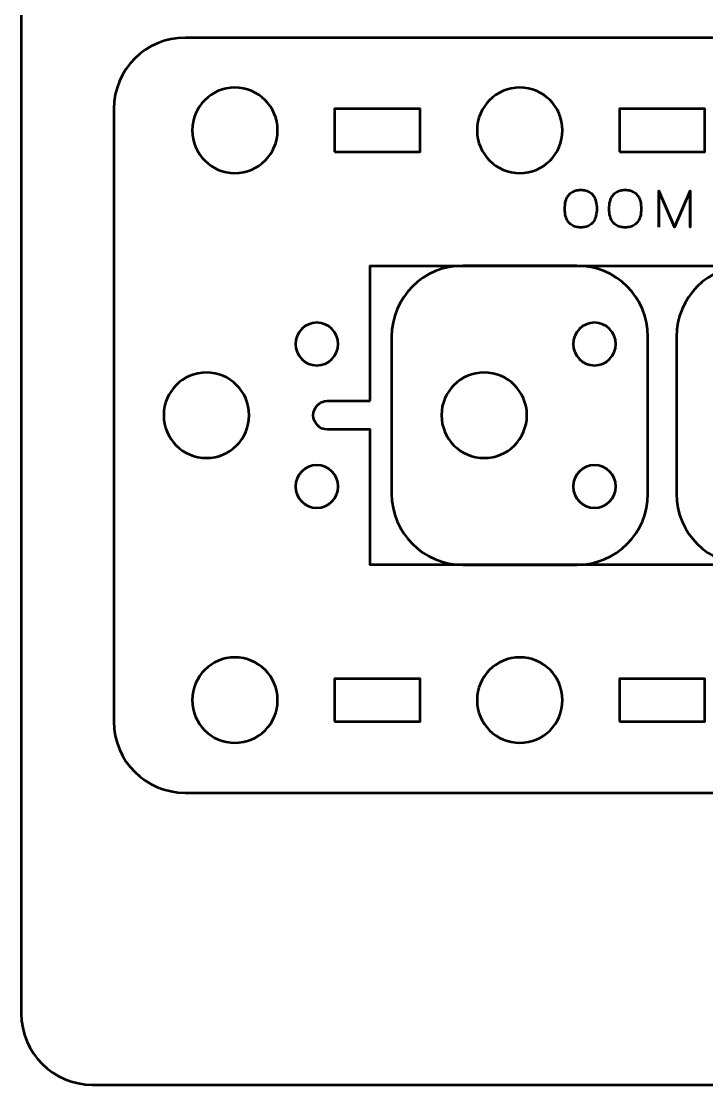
# Model space of a CAD drawing. Header units: centimetres. Extents: x -17.9 to -3.1, y -25.3 to -4.3.
# Drawn here: x -17.9 to -13.09, y -25.35 to -17.88 of the extents above; entities that cross this region are included whole.
import ezdxf

# ---------------------------------------------------------------- set-up
doc = ezdxf.new("R2010")
doc.units = ezdxf.units.CM
doc.header["$MEASUREMENT"] = 0
doc.layers.add('Layer 1', color=7, linetype='Continuous')

msp = doc.modelspace()

# ---------------------------------------------------------------- linework, layer by layer
at = {"layer": 'Layer 1', "color": 7, "lineweight": 53}
msp.add_open_spline([(-17.90003, -24.8499), (-17.90003, -24.8499), (-17.90003, -4.84994), (-17.90003, -4.84994), (-17.90003, -4.84994), (-17.90003, -4.57297), (-17.67694, -4.34998), (-17.39994, -4.34998), (-17.39994, -4.34998), (-17.39994, -4.34998), (-3.60007, -4.34998), (-3.60007, -4.34998), (-3.60007, -4.34998), (-3.32293, -4.34998), (-3.09997, -4.57297), (-3.09997, -4.84994), (-3.09997, -4.84994), (-3.09997, -4.84994), (-3.09997, -24.8499), (-3.09997, -24.8499), (-3.09997, -24.8499), (-3.09997, -25.1269), (-3.32293, -25.34999), (-3.60007, -25.34999), (-3.60007, -25.34999), (-3.60007, -25.34999), (-17.39994, -25.34999), (-17.39994, -25.34999), (-17.39994, -25.34999), (-17.67694, -25.34999), (-17.90003, -25.1269), (-17.90003, -24.8499)], degree=3, knots=[0, 0, 0, 0, 0.125, 0.125, 0.125, 0.125, 0.25, 0.25, 0.25, 0.25, 0.375, 0.375, 0.375, 0.375, 0.5, 0.5, 0.5, 0.5, 0.625, 0.625, 0.625, 0.625, 0.75, 0.75, 0.75, 0.75, 0.875, 0.875, 0.875, 0.875, 1, 1, 1, 1], dxfattribs=at)
at = {"layer": 'Layer 1', "color": 2, "lineweight": 53}
for points, knots in [([(-10.05011, -17.99998), (-9.77311, -17.99998), (-9.55001, -18.22307), (-9.55001, -18.50007), (-9.55001, -18.50007), (-9.55001, -18.50007), (-9.55001, -22.79993), (-9.55001, -22.79993), (-9.55001, -22.79993), (-9.55001, -23.07706), (-9.77311, -23.30002), (-10.05011, -23.30002), (-10.05011, -23.30002), (-12.8167, -23.30002), (-13.98332, -23.30002), (-16.74991, -23.30002), (-16.74991, -23.30002), (-17.02691, -23.30002), (-17.25001, -23.07693), (-17.25001, -22.79993), (-17.25001, -22.79993), (-17.25001, -22.79993), (-17.25001, -18.50007), (-17.25001, -18.50007), (-17.25001, -18.50007), (-17.25001, -18.22294), (-17.02691, -17.99998), (-16.74991, -17.99998), (-16.74991, -17.99998), (-13.98332, -17.99998), (-12.8167, -17.99998), (-10.05011, -17.99998)], [0, 0, 0, 0, 0.125, 0.125, 0.125, 0.125, 0.25, 0.25, 0.25, 0.25, 0.375, 0.375, 0.375, 0.375, 0.5, 0.5, 0.5, 0.5, 0.625, 0.625, 0.625, 0.625, 0.75, 0.75, 0.75, 0.75, 0.875, 0.875, 0.875, 0.875, 1, 1, 1, 1]), ([(-15.45001, -20.55002), (-15.45001, -20.55002), (-15.75006, -20.55002), (-15.75006, -20.55002), (-15.75006, -20.55002), (-15.80527, -20.55002), (-15.85006, -20.59481), (-15.85006, -20.65002), (-15.85006, -20.65002), (-15.85006, -20.70523), (-15.80527, -20.75002), (-15.75006, -20.75002), (-15.75006, -20.75002), (-15.75006, -20.75002), (-15.45001, -20.75002), (-15.45001, -20.75002), (-15.45001, -20.75002), (-15.45001, -20.75002), (-15.45001, -21.69999), (-15.45001, -21.69999), (-15.45001, -21.69999), (-15.45001, -21.69999), (-11.35001, -21.7), (-11.35001, -21.7), (-11.35001, -21.7), (-11.35001, -21.7), (-11.35001, -20.74998), (-11.35001, -20.74998), (-11.35001, -20.74998), (-11.35001, -20.74998), (-11.04996, -20.74998), (-11.04996, -20.74998), (-11.04996, -20.74998), (-10.99475, -20.74998), (-10.94996, -20.70519), (-10.94996, -20.64998), (-10.94996, -20.64998), (-10.94996, -20.59477), (-10.99475, -20.54998), (-11.04996, -20.54998), (-11.04996, -20.54998), (-11.04996, -20.54998), (-11.35001, -20.54998), (-11.35001, -20.54998), (-11.35001, -20.54998), (-11.35001, -20.54998), (-11.35001, -19.60001), (-11.35001, -19.60001), (-11.35001, -19.60001), (-11.35001, -19.60001), (-15.45001, -19.6), (-15.45001, -19.6), (-15.45001, -19.6), (-15.45001, -19.6), (-15.45001, -20.55002), (-15.45001, -20.55002)], [0, 0, 0, 0, 0.0714286, 0.0714286, 0.0714286, 0.0714286, 0.1428571, 0.1428571, 0.1428571, 0.1428571, 0.2142857, 0.2142857, 0.2142857, 0.2142857, 0.2857143, 0.2857143, 0.2857143, 0.2857143, 0.3571429, 0.3571429, 0.3571429, 0.3571429, 0.4285714, 0.4285714, 0.4285714, 0.4285714, 0.5, 0.5, 0.5, 0.5, 0.5714286, 0.5714286, 0.5714286, 0.5714286, 0.6428571, 0.6428571, 0.6428571, 0.6428571, 0.7142857, 0.7142857, 0.7142857, 0.7142857, 0.7857143, 0.7857143, 0.7857143, 0.7857143, 0.8571429, 0.8571429, 0.8571429, 0.8571429, 0.9285714, 0.9285714, 0.9285714, 0.9285714, 1, 1, 1, 1]), ([(-14.00011, -19.59998), (-13.72311, -19.59998), (-13.50001, -19.82307), (-13.50001, -20.10007), (-13.50001, -20.10007), (-13.50001, -20.10007), (-13.50001, -21.19993), (-13.50001, -21.19993), (-13.50001, -21.19993), (-13.50001, -21.47706), (-13.72311, -21.70002), (-14.00011, -21.70002), (-14.00011, -21.70002), (-14.00011, -21.70002), (-14.79991, -21.70002), (-14.79991, -21.70002), (-14.79991, -21.70002), (-15.07691, -21.70002), (-15.30001, -21.47693), (-15.30001, -21.19993), (-15.30001, -21.19993), (-15.30001, -21.19993), (-15.30001, -20.10007), (-15.30001, -20.10007), (-15.30001, -20.10007), (-15.30001, -19.82294), (-15.07691, -19.59998), (-14.79991, -19.59998), (-14.79991, -19.59998), (-14.79991, -19.59998), (-14.00011, -19.59998), (-14.00011, -19.59998)], [0, 0, 0, 0, 0.125, 0.125, 0.125, 0.125, 0.25, 0.25, 0.25, 0.25, 0.375, 0.375, 0.375, 0.375, 0.5, 0.5, 0.5, 0.5, 0.625, 0.625, 0.625, 0.625, 0.75, 0.75, 0.75, 0.75, 0.875, 0.875, 0.875, 0.875, 1, 1, 1, 1]), ([(-12.79991, -21.70002), (-13.07691, -21.70002), (-13.30001, -21.47693), (-13.30001, -21.19993), (-13.30001, -21.19993), (-13.30001, -21.19993), (-13.30001, -20.10007), (-13.30001, -20.10007), (-13.30001, -20.10007), (-13.30001, -19.82294), (-13.07691, -19.59998), (-12.79991, -19.59998), (-12.79991, -19.59998), (-12.79991, -19.59998), (-12.00011, -19.59998), (-12.00011, -19.59998), (-12.00011, -19.59998), (-11.72311, -19.59998), (-11.50001, -19.82307), (-11.50001, -20.10007), (-11.50001, -20.10007), (-11.50001, -20.10007), (-11.50001, -21.19993), (-11.50001, -21.19993), (-11.50001, -21.19993), (-11.50001, -21.47706), (-11.72311, -21.70002), (-12.00011, -21.70002), (-12.00011, -21.70002), (-12.00011, -21.70002), (-12.79991, -21.70002), (-12.79991, -21.70002)], [0, 0, 0, 0, 0.125, 0.125, 0.125, 0.125, 0.25, 0.25, 0.25, 0.25, 0.375, 0.375, 0.375, 0.375, 0.5, 0.5, 0.5, 0.5, 0.625, 0.625, 0.625, 0.625, 0.75, 0.75, 0.75, 0.75, 0.875, 0.875, 0.875, 0.875, 1, 1, 1, 1])]:
    msp.add_open_spline(points, degree=3, knots=knots, dxfattribs=at)
at = {"layer": 'Layer 1', "lineweight": 53}
for points in [[(-16.39998, -18.35001), (-16.23421, -18.35001), (-16.09998, -18.48433), (-16.09998, -18.65), (-16.09998, -18.65), (-16.09998, -18.81563), (-16.23421, -18.95), (-16.39998, -18.95), (-16.39998, -18.95), (-16.56564, -18.95), (-16.69998, -18.81563), (-16.69998, -18.65), (-16.69998, -18.65), (-16.69998, -18.48433), (-16.56564, -18.35001), (-16.39998, -18.35001)], [(-14.39992, -18.35001), (-14.23429, -18.35001), (-14.09991, -18.48433), (-14.09991, -18.65), (-14.09991, -18.65), (-14.09991, -18.81563), (-14.23429, -18.95), (-14.39992, -18.95), (-14.39992, -18.95), (-14.56569, -18.95), (-14.69992, -18.81563), (-14.69992, -18.65), (-14.69992, -18.65), (-14.69992, -18.48433), (-14.56569, -18.35001), (-14.39992, -18.35001)], [(-15.69996, -18.80007), (-15.69996, -18.80007), (-15.69996, -18.50007), (-15.69996, -18.50007), (-15.69996, -18.50007), (-15.69996, -18.50007), (-15.09997, -18.50007), (-15.09997, -18.50007), (-15.09997, -18.50007), (-15.09997, -18.50007), (-15.09997, -18.80007), (-15.09997, -18.80007), (-15.09997, -18.80007), (-15.09997, -18.80007), (-15.69996, -18.80007), (-15.69996, -18.80007)], [(-13.69996, -18.80007), (-13.69996, -18.80007), (-13.69996, -18.50007), (-13.69996, -18.50007), (-13.69996, -18.50007), (-13.69996, -18.50007), (-13.09997, -18.50007), (-13.09997, -18.50007), (-13.09997, -18.50007), (-13.09997, -18.50007), (-13.09997, -18.80007), (-13.09997, -18.80007), (-13.09997, -18.80007), (-13.09997, -18.80007), (-13.69996, -18.80007), (-13.69996, -18.80007)], [(-16.59998, -20.35001), (-16.43421, -20.35001), (-16.29998, -20.48433), (-16.29998, -20.65), (-16.29998, -20.65), (-16.29998, -20.81563), (-16.43421, -20.95), (-16.59998, -20.95), (-16.59998, -20.95), (-16.76564, -20.95), (-16.89998, -20.81563), (-16.89998, -20.65), (-16.89998, -20.65), (-16.89998, -20.48433), (-16.76564, -20.35001), (-16.59998, -20.35001)], [(-14.64998, -20.35001), (-14.48421, -20.35001), (-14.34998, -20.48433), (-14.34998, -20.65), (-14.34998, -20.65), (-14.34998, -20.81563), (-14.48421, -20.95), (-14.64998, -20.95), (-14.64998, -20.95), (-14.81564, -20.95), (-14.94998, -20.81563), (-14.94998, -20.65), (-14.94998, -20.65), (-14.94998, -20.48433), (-14.81564, -20.35001), (-14.64998, -20.35001)], [(-16.39998, -22.34999), (-16.23421, -22.34999), (-16.09998, -22.48422), (-16.09998, -22.65), (-16.09998, -22.65), (-16.09998, -22.81566), (-16.23421, -22.95), (-16.39998, -22.95), (-16.39998, -22.95), (-16.56564, -22.95), (-16.69998, -22.81566), (-16.69998, -22.65), (-16.69998, -22.65), (-16.69998, -22.48422), (-16.56564, -22.34999), (-16.39998, -22.34999)], [(-14.39992, -22.34999), (-14.23429, -22.34999), (-14.09991, -22.48422), (-14.09991, -22.65), (-14.09991, -22.65), (-14.09991, -22.81566), (-14.23429, -22.95), (-14.39992, -22.95), (-14.39992, -22.95), (-14.56569, -22.95), (-14.69992, -22.81566), (-14.69992, -22.65), (-14.69992, -22.65), (-14.69992, -22.48422), (-14.56569, -22.34999), (-14.39992, -22.34999)], [(-15.69996, -22.79993), (-15.69996, -22.79993), (-15.69996, -22.49992), (-15.69996, -22.49992), (-15.69996, -22.49992), (-15.69996, -22.49992), (-15.09997, -22.49992), (-15.09997, -22.49992), (-15.09997, -22.49992), (-15.09997, -22.49992), (-15.09997, -22.79993), (-15.09997, -22.79993), (-15.09997, -22.79993), (-15.09997, -22.79993), (-15.69996, -22.79993), (-15.69996, -22.79993)], [(-13.69996, -22.80007), (-13.69996, -22.80007), (-13.69996, -22.50007), (-13.69996, -22.50007), (-13.69996, -22.50007), (-13.69996, -22.50007), (-13.09997, -22.50007), (-13.09997, -22.50007), (-13.09997, -22.50007), (-13.09997, -22.50007), (-13.09997, -22.80007), (-13.09997, -22.80007), (-13.09997, -22.80007), (-13.09997, -22.80007), (-13.69996, -22.80007), (-13.69996, -22.80007)]]:
    msp.add_open_spline(points, degree=3, knots=[0, 0, 0, 0, 0.25, 0.25, 0.25, 0.25, 0.5, 0.5, 0.5, 0.5, 0.75, 0.75, 0.75, 0.75, 1, 1, 1, 1], dxfattribs=at)
at = {"layer": 'Layer 1', "color": 30, "lineweight": 53}
for points, knots in [([(-13.97156, -19.3316), (-13.95915, -19.33166), (-13.94739, -19.33019), (-13.93616, -19.3273), (-13.93616, -19.3273), (-13.92499, -19.32436), (-13.91476, -19.31978), (-13.90541, -19.31343), (-13.90541, -19.31343), (-13.89606, -19.30714), (-13.88795, -19.29885), (-13.88107, -19.28862), (-13.88107, -19.28862), (-13.87419, -19.27839), (-13.8689, -19.26598), (-13.86513, -19.2514), (-13.86513, -19.2514), (-13.86131, -19.23682), (-13.85943, -19.21982), (-13.85937, -19.20036), (-13.85937, -19.20036), (-13.85943, -19.1809), (-13.86131, -19.16391), (-13.86513, -19.14927), (-13.86513, -19.14927), (-13.8689, -19.13463), (-13.87419, -19.12216), (-13.88107, -19.11187), (-13.88107, -19.11187), (-13.88795, -19.10158), (-13.89606, -19.09323), (-13.90541, -19.08683), (-13.90541, -19.08683), (-13.91476, -19.08042), (-13.92499, -19.07577), (-13.93616, -19.07277), (-13.93616, -19.07277), (-13.94739, -19.06983), (-13.95915, -19.06836), (-13.97156, -19.06842), (-13.97156, -19.06842), (-13.98396, -19.06836), (-13.99572, -19.06983), (-14.00695, -19.07277), (-14.00695, -19.07277), (-14.01812, -19.07577), (-14.02835, -19.08042), (-14.0377, -19.08683), (-14.0377, -19.08683), (-14.04705, -19.09323), (-14.05516, -19.10158), (-14.06204, -19.11187), (-14.06204, -19.11187), (-14.06892, -19.12216), (-14.07421, -19.13463), (-14.07798, -19.14927), (-14.07798, -19.14927), (-14.0818, -19.16391), (-14.08368, -19.1809), (-14.08374, -19.20036), (-14.08374, -19.20036), (-14.08368, -19.21982), (-14.0818, -19.23682), (-14.07798, -19.2514), (-14.07798, -19.2514), (-14.07421, -19.26598), (-14.06892, -19.27839), (-14.06204, -19.28862), (-14.06204, -19.28862), (-14.05516, -19.29885), (-14.04705, -19.30714), (-14.0377, -19.31343), (-14.0377, -19.31343), (-14.02835, -19.31978), (-14.01812, -19.32436), (-14.00695, -19.3273), (-14.00695, -19.3273), (-13.99572, -19.33019), (-13.98396, -19.33166), (-13.97156, -19.3316)], [0, 0, 0, 0, 0.05, 0.05, 0.05, 0.05, 0.1, 0.1, 0.1, 0.1, 0.15, 0.15, 0.15, 0.15, 0.2, 0.2, 0.2, 0.2, 0.25, 0.25, 0.25, 0.25, 0.3, 0.3, 0.3, 0.3, 0.35, 0.35, 0.35, 0.35, 0.4, 0.4, 0.4, 0.4, 0.45, 0.45, 0.45, 0.45, 0.5, 0.5, 0.5, 0.5, 0.55, 0.55, 0.55, 0.55, 0.6, 0.6, 0.6, 0.6, 0.65, 0.65, 0.65, 0.65, 0.7, 0.7, 0.7, 0.7, 0.75, 0.75, 0.75, 0.75, 0.8, 0.8, 0.8, 0.8, 0.85, 0.85, 0.85, 0.85, 0.9, 0.9, 0.9, 0.9, 0.95, 0.95, 0.95, 0.95, 1, 1, 1, 1]), ([(-13.97156, -19.3316), (-13.95915, -19.33166), (-13.94739, -19.33019), (-13.93616, -19.3273), (-13.93616, -19.3273), (-13.92499, -19.32436), (-13.91476, -19.31978), (-13.90541, -19.31343), (-13.90541, -19.31343), (-13.89606, -19.30714), (-13.88795, -19.29885), (-13.88107, -19.28862), (-13.88107, -19.28862), (-13.87419, -19.27839), (-13.8689, -19.26598), (-13.86513, -19.2514), (-13.86513, -19.2514), (-13.86131, -19.23682), (-13.85943, -19.21982), (-13.85937, -19.20036), (-13.85937, -19.20036), (-13.85943, -19.1809), (-13.86131, -19.16391), (-13.86513, -19.14927), (-13.86513, -19.14927), (-13.8689, -19.13463), (-13.87419, -19.12216), (-13.88107, -19.11187), (-13.88107, -19.11187), (-13.88795, -19.10158), (-13.89606, -19.09323), (-13.90541, -19.08683), (-13.90541, -19.08683), (-13.91476, -19.08042), (-13.92499, -19.07577), (-13.93616, -19.07277), (-13.93616, -19.07277), (-13.94739, -19.06983), (-13.95915, -19.06836), (-13.97156, -19.06842), (-13.97156, -19.06842), (-13.98396, -19.06836), (-13.99572, -19.06983), (-14.00695, -19.07277), (-14.00695, -19.07277), (-14.01812, -19.07577), (-14.02835, -19.08042), (-14.0377, -19.08683), (-14.0377, -19.08683), (-14.04705, -19.09323), (-14.05516, -19.10158), (-14.06204, -19.11187), (-14.06204, -19.11187), (-14.06892, -19.12216), (-14.07421, -19.13463), (-14.07798, -19.14927), (-14.07798, -19.14927), (-14.0818, -19.16391), (-14.08368, -19.1809), (-14.08374, -19.20036), (-14.08374, -19.20036), (-14.08368, -19.21982), (-14.0818, -19.23682), (-14.07798, -19.2514), (-14.07798, -19.2514), (-14.07421, -19.26598), (-14.06892, -19.27839), (-14.06204, -19.28862), (-14.06204, -19.28862), (-14.05516, -19.29885), (-14.04705, -19.30714), (-14.0377, -19.31343), (-14.0377, -19.31343), (-14.02835, -19.31978), (-14.01812, -19.32436), (-14.00695, -19.3273), (-14.00695, -19.3273), (-13.99572, -19.33019), (-13.98396, -19.33166), (-13.97156, -19.3316)], [0, 0, 0, 0, 0.05, 0.05, 0.05, 0.05, 0.1, 0.1, 0.1, 0.1, 0.15, 0.15, 0.15, 0.15, 0.2, 0.2, 0.2, 0.2, 0.25, 0.25, 0.25, 0.25, 0.3, 0.3, 0.3, 0.3, 0.35, 0.35, 0.35, 0.35, 0.4, 0.4, 0.4, 0.4, 0.45, 0.45, 0.45, 0.45, 0.5, 0.5, 0.5, 0.5, 0.55, 0.55, 0.55, 0.55, 0.6, 0.6, 0.6, 0.6, 0.65, 0.65, 0.65, 0.65, 0.7, 0.7, 0.7, 0.7, 0.75, 0.75, 0.75, 0.75, 0.8, 0.8, 0.8, 0.8, 0.85, 0.85, 0.85, 0.85, 0.9, 0.9, 0.9, 0.9, 0.95, 0.95, 0.95, 0.95, 1, 1, 1, 1]), ([(-13.66006, -19.3316), (-13.64765, -19.33166), (-13.63589, -19.33019), (-13.62466, -19.3273), (-13.62466, -19.3273), (-13.61349, -19.32436), (-13.60326, -19.31978), (-13.59391, -19.31343), (-13.59391, -19.31343), (-13.58456, -19.30714), (-13.57645, -19.29885), (-13.56957, -19.28862), (-13.56957, -19.28862), (-13.56269, -19.27839), (-13.5574, -19.26598), (-13.55363, -19.2514), (-13.55363, -19.2514), (-13.54981, -19.23682), (-13.54793, -19.21982), (-13.54787, -19.20036), (-13.54787, -19.20036), (-13.54793, -19.1809), (-13.54981, -19.16391), (-13.55363, -19.14927), (-13.55363, -19.14927), (-13.5574, -19.13463), (-13.56269, -19.12216), (-13.56957, -19.11187), (-13.56957, -19.11187), (-13.57645, -19.10158), (-13.58456, -19.09323), (-13.59391, -19.08683), (-13.59391, -19.08683), (-13.60326, -19.08042), (-13.61349, -19.07577), (-13.62466, -19.07277), (-13.62466, -19.07277), (-13.63589, -19.06983), (-13.64765, -19.06836), (-13.66006, -19.06842), (-13.66006, -19.06842), (-13.67246, -19.06836), (-13.68422, -19.06983), (-13.69545, -19.07277), (-13.69545, -19.07277), (-13.70662, -19.07577), (-13.71685, -19.08042), (-13.7262, -19.08683), (-13.7262, -19.08683), (-13.73555, -19.09323), (-13.74366, -19.10158), (-13.75054, -19.11187), (-13.75054, -19.11187), (-13.75742, -19.12216), (-13.76271, -19.13463), (-13.76648, -19.14927), (-13.76648, -19.14927), (-13.7703, -19.16391), (-13.77218, -19.1809), (-13.77224, -19.20036), (-13.77224, -19.20036), (-13.77218, -19.21982), (-13.7703, -19.23682), (-13.76648, -19.2514), (-13.76648, -19.2514), (-13.76271, -19.26598), (-13.75742, -19.27839), (-13.75054, -19.28862), (-13.75054, -19.28862), (-13.74366, -19.29885), (-13.73555, -19.30714), (-13.7262, -19.31343), (-13.7262, -19.31343), (-13.71685, -19.31978), (-13.70662, -19.32436), (-13.69545, -19.3273), (-13.69545, -19.3273), (-13.68422, -19.33019), (-13.67246, -19.33166), (-13.66006, -19.3316)], [0, 0, 0, 0, 0.05, 0.05, 0.05, 0.05, 0.1, 0.1, 0.1, 0.1, 0.15, 0.15, 0.15, 0.15, 0.2, 0.2, 0.2, 0.2, 0.25, 0.25, 0.25, 0.25, 0.3, 0.3, 0.3, 0.3, 0.35, 0.35, 0.35, 0.35, 0.4, 0.4, 0.4, 0.4, 0.45, 0.45, 0.45, 0.45, 0.5, 0.5, 0.5, 0.5, 0.55, 0.55, 0.55, 0.55, 0.6, 0.6, 0.6, 0.6, 0.65, 0.65, 0.65, 0.65, 0.7, 0.7, 0.7, 0.7, 0.75, 0.75, 0.75, 0.75, 0.8, 0.8, 0.8, 0.8, 0.85, 0.85, 0.85, 0.85, 0.9, 0.9, 0.9, 0.9, 0.95, 0.95, 0.95, 0.95, 1, 1, 1, 1]), ([(-13.66006, -19.3316), (-13.64765, -19.33166), (-13.63589, -19.33019), (-13.62466, -19.3273), (-13.62466, -19.3273), (-13.61349, -19.32436), (-13.60326, -19.31978), (-13.59391, -19.31343), (-13.59391, -19.31343), (-13.58456, -19.30714), (-13.57645, -19.29885), (-13.56957, -19.28862), (-13.56957, -19.28862), (-13.56269, -19.27839), (-13.5574, -19.26598), (-13.55363, -19.2514), (-13.55363, -19.2514), (-13.54981, -19.23682), (-13.54793, -19.21982), (-13.54787, -19.20036), (-13.54787, -19.20036), (-13.54793, -19.1809), (-13.54981, -19.16391), (-13.55363, -19.14927), (-13.55363, -19.14927), (-13.5574, -19.13463), (-13.56269, -19.12216), (-13.56957, -19.11187), (-13.56957, -19.11187), (-13.57645, -19.10158), (-13.58456, -19.09323), (-13.59391, -19.08683), (-13.59391, -19.08683), (-13.60326, -19.08042), (-13.61349, -19.07577), (-13.62466, -19.07277), (-13.62466, -19.07277), (-13.63589, -19.06983), (-13.64765, -19.06836), (-13.66006, -19.06842), (-13.66006, -19.06842), (-13.67246, -19.06836), (-13.68422, -19.06983), (-13.69545, -19.07277), (-13.69545, -19.07277), (-13.70662, -19.07577), (-13.71685, -19.08042), (-13.7262, -19.08683), (-13.7262, -19.08683), (-13.73555, -19.09323), (-13.74366, -19.10158), (-13.75054, -19.11187), (-13.75054, -19.11187), (-13.75742, -19.12216), (-13.76271, -19.13463), (-13.76648, -19.14927), (-13.76648, -19.14927), (-13.7703, -19.16391), (-13.77218, -19.1809), (-13.77224, -19.20036), (-13.77224, -19.20036), (-13.77218, -19.21982), (-13.7703, -19.23682), (-13.76648, -19.2514), (-13.76648, -19.2514), (-13.76271, -19.26598), (-13.75742, -19.27839), (-13.75054, -19.28862), (-13.75054, -19.28862), (-13.74366, -19.29885), (-13.73555, -19.30714), (-13.7262, -19.31343), (-13.7262, -19.31343), (-13.71685, -19.31978), (-13.70662, -19.32436), (-13.69545, -19.3273), (-13.69545, -19.3273), (-13.68422, -19.33019), (-13.67246, -19.33166), (-13.66006, -19.3316)], [0, 0, 0, 0, 0.05, 0.05, 0.05, 0.05, 0.1, 0.1, 0.1, 0.1, 0.15, 0.15, 0.15, 0.15, 0.2, 0.2, 0.2, 0.2, 0.25, 0.25, 0.25, 0.25, 0.3, 0.3, 0.3, 0.3, 0.35, 0.35, 0.35, 0.35, 0.4, 0.4, 0.4, 0.4, 0.45, 0.45, 0.45, 0.45, 0.5, 0.5, 0.5, 0.5, 0.55, 0.55, 0.55, 0.55, 0.6, 0.6, 0.6, 0.6, 0.65, 0.65, 0.65, 0.65, 0.7, 0.7, 0.7, 0.7, 0.75, 0.75, 0.75, 0.75, 0.8, 0.8, 0.8, 0.8, 0.85, 0.85, 0.85, 0.85, 0.9, 0.9, 0.9, 0.9, 0.95, 0.95, 0.95, 0.95, 1, 1, 1, 1]), ([(-13.42264, -19.32948), (-13.42264, -19.32948), (-13.42264, -19.07513), (-13.42264, -19.07513), (-13.42264, -19.07513), (-13.42264, -19.07513), (-13.31328, -19.32948), (-13.31328, -19.32948), (-13.31328, -19.32948), (-13.31328, -19.32948), (-13.20356, -19.07513), (-13.20356, -19.07513), (-13.20356, -19.07513), (-13.20356, -19.07513), (-13.20356, -19.32948), (-13.20356, -19.32948), (-13.20356, -19.32948), (-13.20356, -19.32948), (-13.20356, -19.07513), (-13.20356, -19.07513), (-13.20356, -19.07513), (-13.20356, -19.07513), (-13.31328, -19.32948), (-13.31328, -19.32948), (-13.31328, -19.32948), (-13.31328, -19.32948), (-13.42264, -19.07513), (-13.42264, -19.07513), (-13.42264, -19.07513), (-13.42264, -19.07513), (-13.42264, -19.32948), (-13.42264, -19.32948)], [0, 0, 0, 0, 0.125, 0.125, 0.125, 0.125, 0.25, 0.25, 0.25, 0.25, 0.375, 0.375, 0.375, 0.375, 0.5, 0.5, 0.5, 0.5, 0.625, 0.625, 0.625, 0.625, 0.75, 0.75, 0.75, 0.75, 0.875, 0.875, 0.875, 0.875, 1, 1, 1, 1])]:
    msp.add_open_spline(points, degree=3, knots=knots, dxfattribs=at)
at = {"layer": 'Layer 1', "color": 250, "lineweight": 53}
for points in [[(-15.82506, -20.00002), (-15.74244, -20.00002), (-15.67506, -20.06741), (-15.67506, -20.15003), (-15.67506, -20.15003), (-15.67506, -20.23263), (-15.74244, -20.30002), (-15.82506, -20.30002), (-15.82506, -20.30002), (-15.90768, -20.30002), (-15.97506, -20.23263), (-15.97506, -20.15003), (-15.97506, -20.15003), (-15.97506, -20.06741), (-15.90768, -20.00002), (-15.82506, -20.00002)], [(-13.87506, -20.00002), (-13.79244, -20.00002), (-13.72506, -20.06741), (-13.72506, -20.15003), (-13.72506, -20.15003), (-13.72506, -20.23263), (-13.79244, -20.30002), (-13.87506, -20.30002), (-13.87506, -20.30002), (-13.95768, -20.30002), (-14.02506, -20.23263), (-14.02506, -20.15003), (-14.02506, -20.15003), (-14.02506, -20.06741), (-13.95768, -20.00002), (-13.87506, -20.00002)], [(-15.82506, -21.00002), (-15.74244, -21.00002), (-15.67506, -21.06741), (-15.67506, -21.15002), (-15.67506, -21.15002), (-15.67506, -21.23263), (-15.74244, -21.30002), (-15.82506, -21.30002), (-15.82506, -21.30002), (-15.90768, -21.30002), (-15.97506, -21.23263), (-15.97506, -21.15002), (-15.97506, -21.15002), (-15.97506, -21.06741), (-15.90768, -21.00002), (-15.82506, -21.00002)], [(-13.87506, -21.00002), (-13.79244, -21.00002), (-13.72506, -21.06741), (-13.72506, -21.15002), (-13.72506, -21.15002), (-13.72506, -21.23263), (-13.79244, -21.30002), (-13.87506, -21.30002), (-13.87506, -21.30002), (-13.95768, -21.30002), (-14.02506, -21.23263), (-14.02506, -21.15002), (-14.02506, -21.15002), (-14.02506, -21.06741), (-13.95768, -21.00002), (-13.87506, -21.00002)]]:
    msp.add_open_spline(points, degree=3, knots=[0, 0, 0, 0, 0.25, 0.25, 0.25, 0.25, 0.5, 0.5, 0.5, 0.5, 0.75, 0.75, 0.75, 0.75, 1, 1, 1, 1], dxfattribs=at)

doc.saveas('drawing.dxf')
